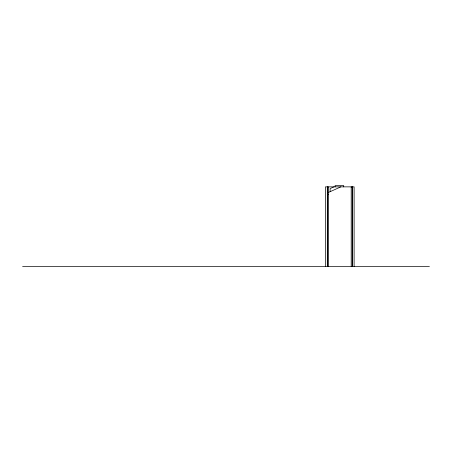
<?xml version="1.0" encoding="UTF-8"?>
<svg xmlns="http://www.w3.org/2000/svg" width="452" height="452" viewBox="0 0 452 452"><rect width="100%" height="100%" fill="white"/><g stroke="black" fill="none" stroke-linecap="round" stroke-linejoin="round"><path stroke-width="0.68" d="M327.689 194.739L328.474 194.36M328.474 192.428L340.842 186.862M334 186.862L330.135 188.591L330.135 191.682M351.204 187.151L352.831 187.151M22.6 266.431L429.4 266.431M354.108 266.431L354.108 186.862L325.429 186.862L325.429 266.431M352.656 186.862L352.656 266.431M352.244 187.151L352.244 266.431M351.204 186.862L351.204 266.431M343.706 186.862L343.706 185.569L335.107 185.569L335.107 186.862M328.474 186.862L328.474 266.431M327.689 186.862L327.689 266.431M327.31 186.862L327.31 266.431"/></g></svg>
